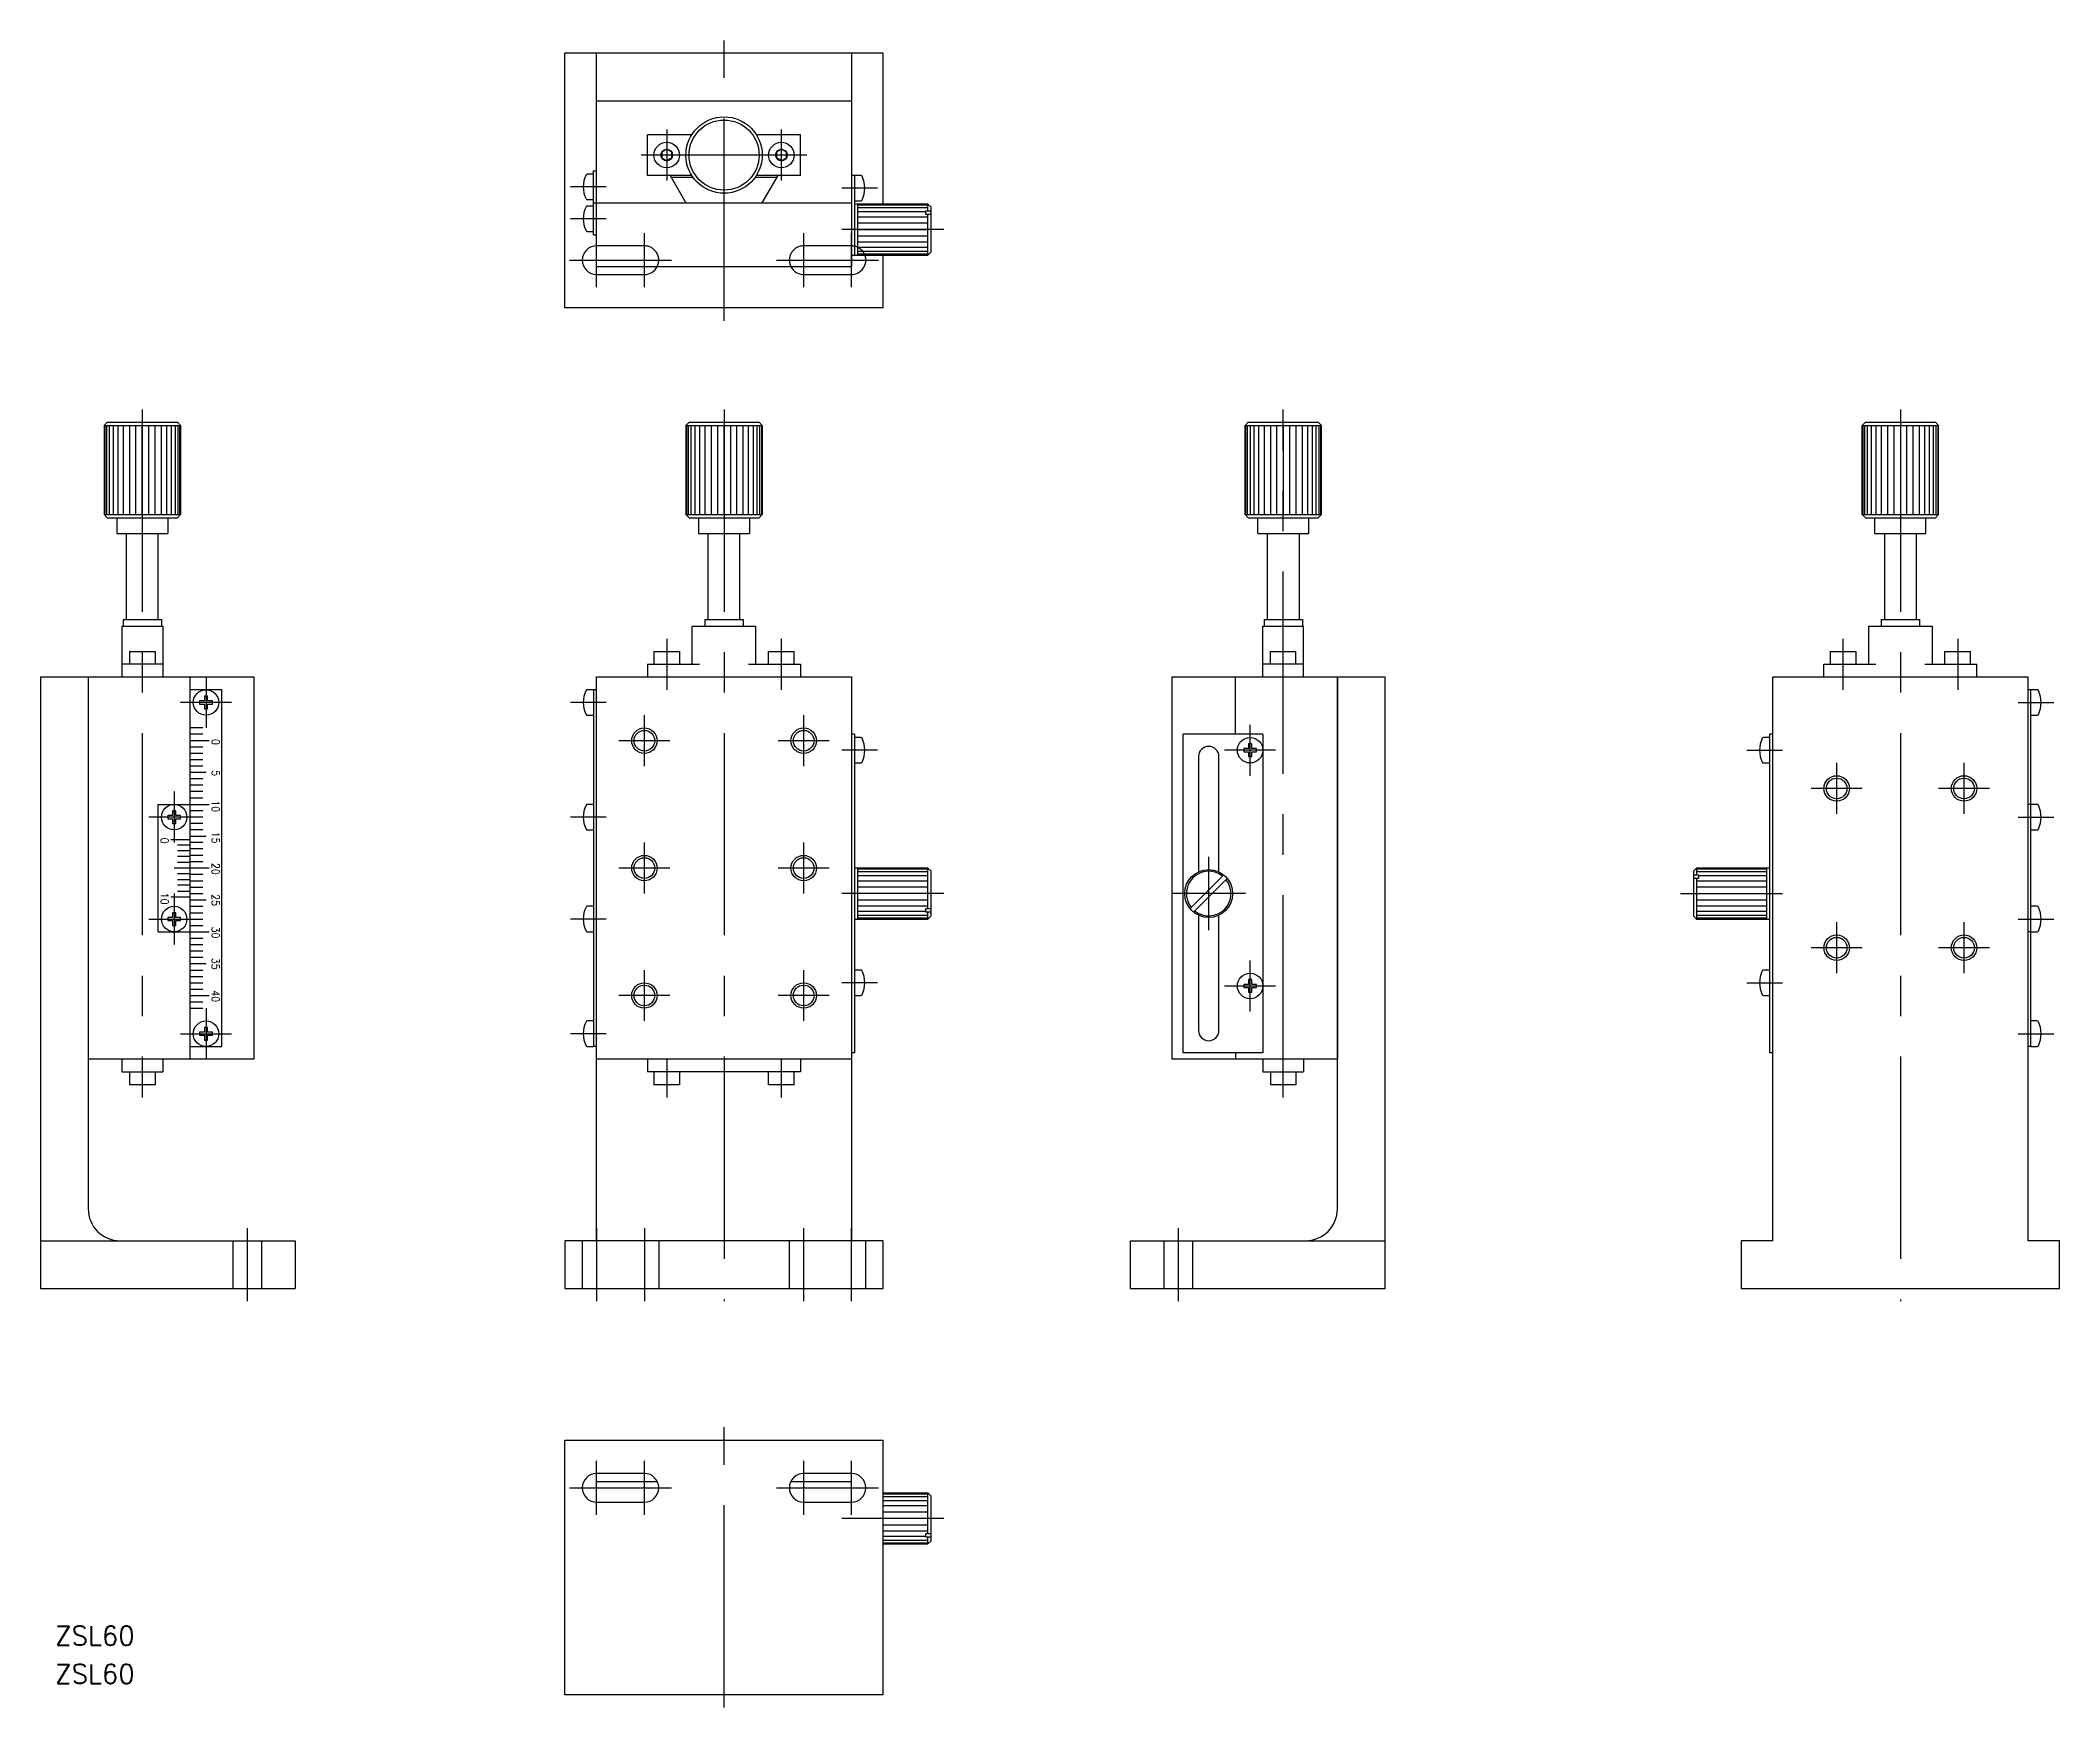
# Model space of a CAD drawing. Extents: x -107 to 210, y -132 to 130.
import ezdxf

# ---------------------------------------------------------------- set-up
doc = ezdxf.new("R2010")
doc.units = 0
doc.linetypes.add('CENTER', pattern=[50.8, 31.75, -6.35, 6.35, -6.35])
doc.linetypes.add('DASHED', pattern=[19.05, 12.7, -6.35])
doc.layers.get('0').update_dxf_attribs({"linetype": 'CONTINUOUS'})
doc.layers.add('CENTER', color=1, linetype='CONTINUOUS')
doc.styles.add('CONVERTER_1', font='txt.shx', dxfattribs={"width": 0.9})
doc.styles.get("Standard").update_dxf_attribs({"font": 'txt.shx', "height": 3, "bigfont": 'bigfont.shx'})

msp = doc.modelspace()

# ---------------------------------------------------------------- linework, layer by layer
at = {"color": 7, "linetype": 'CONTINUOUS'}
for p, q in [((-25, 87.93), (-25, 127.93)), ((-20, 127.93), (-25, 127.93)), ((-20, 94.43), (-20, 127.93)), ((20, 127.93), (-20, 127.93)), ((25, 127.93), (20, 127.93)), ((20, 127.93), (20, 94.43)), ((25, 104.23), (25, 127.93)), ((-20, 120.43), (20, 120.43)), ((-12, 108.73), (-12, 115.13)), ((-5.08, 115.13), (-12, 115.13)), ((12, 115.13), (5.08, 115.13)), ((12, 108.73), (12, 115.13)), ((-9, 112.83), (-9.78, 112.38)), ((-9.78, 112.38), (-9.78, 111.48)), ((-9.78, 111.48), (-9, 111.03)), ((-8.22, 112.38), (-9, 112.83)), ((-8.22, 111.48), (-9, 111.03)), ((-8.22, 111.48), (-8.22, 112.38)), ((9, 112.83), (8.22, 112.38)), ((8.22, 112.38), (8.22, 111.48)), ((9, 111.03), (8.22, 111.48)), ((9.78, 112.38), (9, 112.83)), ((9, 111.03), (9.78, 111.48)), ((9.78, 111.48), (9.78, 112.38)), ((-20.5, 108.93), (-21.49, 108.93)), ((-20.5, 99.43), (-20.5, 109.43)), ((-20.5, 109.43), (-20, 109.43)), ((-20, 109.13), (-20, 109.43)), ((-5.08, 108.73), (-12, 108.73)), ((-8.48, 108.73), (-6, 104.43)), ((-4.87, 108.43), (-8.31, 108.43)), ((8.31, 108.43), (4.87, 108.43)), ((12, 108.73), (5.08, 108.73)), ((6, 104.43), (8.48, 108.73)), ((8.31, 108.43), (8.48, 108.73)), ((20.5, 108.73), (20, 108.73)), ((20.5, 108.73), (20.5, 96.23)), ((21.49, 108.73), (20.5, 108.73)), ((-21.49, 104.93), (-20.5, 104.93)), ((20.5, 104.73), (21.49, 104.73)), ((-20.5, 103.93), (-21.49, 103.93)), ((-20.5, 104.43), (20, 104.43)), ((32, 104.23), (20.5, 104.23)), ((21, 96.23), (21, 104.23)), ((21, 104.09), (32, 104.09)), ((21, 103.69), (32, 103.69)), ((21, 103.06), (31.7, 103.06)), ((21, 102.23), (32, 102.23)), ((32, 104.23), (25, 104.23)), ((25, 104.09), (32, 104.09)), ((25, 103.69), (32, 103.69)), ((25, 103.06), (31.7, 103.06)), ((25, 102.23), (32, 102.23)), ((31.7, 102.59), (31.7, 103.16)), ((31.7, 102.59), (31.7, 103.16)), ((31.7, 103.16), (32.5, 103.16)), ((31.7, 103.16), (32.5, 103.16)), ((32.5, 102.59), (31.7, 102.59)), ((32.5, 102.59), (31.7, 102.59)), ((32, 103.16), (32, 104.23)), ((32, 104.23), (32.5, 103.73)), ((32, 103.16), (32, 104.23)), ((32, 104.23), (32.5, 103.73)), ((32, 96.23), (32, 102.59)), ((32, 96.23), (32, 102.59)), ((32.5, 96.73), (32.5, 103.73)), ((32.5, 96.73), (32.5, 103.73)), ((-21.49, 99.93), (-20.5, 99.93)), ((-20.5, 99.43), (-20, 99.43)), ((21, 101.27), (32, 101.27)), ((21, 100.23), (32, 100.23)), ((32, 99.19), (21, 99.19)), ((25, 101.27), (32, 101.27)), ((32, 99.19), (25, 99.19)), ((20, 96.23), (22.1, 96.23)), ((32, 98.23), (21, 98.23)), ((32, 97.4), (21, 97.4)), ((32, 96.77), (21, 96.77)), ((21, 96.48), (21, 96.23)), ((32, 96.37), (21, 96.37)), ((22.1, 96.23), (32, 96.23)), ((32, 98.23), (25, 98.23)), ((32, 97.4), (25, 97.4)), ((32, 96.77), (25, 96.77)), ((32, 96.37), (25, 96.37)), ((25, 87.93), (25, 96.23)), ((32, 96.23), (25, 96.23)), ((32.5, 96.73), (32, 96.23)), ((32.5, 96.73), (32, 96.23)), ((-20, 94.43), (-10.48, 94.43)), ((-20, 93.18), (-12.5, 93.18)), ((-10.48, 94.43), (0, 94.43)), ((0, 94.43), (10.48, 94.43)), ((10.48, 94.43), (20, 94.43)), ((12.5, 93.18), (20, 93.18)), ((25, 87.93), (-25, 87.93)), ((-97.32, 69.5), (-96.82, 70)), ((-96.82, 70), (-85.82, 70)), ((-85.32, 69.5), (-85.82, 70)), ((-6, 69.5), (-5.5, 70)), ((-5.5, 70), (-2.2, 70)), ((-2.2, 70), (-2, 70)), ((-2, 70), (2, 70)), ((2, 70), (5.5, 70)), ((6, 69.5), (5.5, 70)), ((82.28, 70), (81.78, 69.5)), ((82.28, 70), (93.28, 70)), ((93.28, 70), (93.78, 69.5)), ((179.16, 70), (178.66, 69.5)), ((179.16, 70), (190.16, 70)), ((190.16, 70), (190.66, 69.5)), ((-97.32, 69.5), (-97.32, 55.5)), ((-97.32, 69.5), (-85.32, 69.5)), ((-97.23, 69.5), (-97.23, 55.5)), ((-96.96, 69.5), (-96.96, 55.5)), ((-96.52, 69.5), (-96.52, 55.5)), ((-95.92, 69.5), (-95.92, 55.5)), ((-95.18, 69.5), (-95.18, 55.5)), ((-94.32, 69.5), (-94.32, 55.5)), ((-93.34, 69.5), (-93.34, 55.5)), ((-92.37, 69.5), (-92.37, 55.5)), ((-91.32, 55.5), (-91.32, 69.5)), ((-90.28, 55.5), (-90.28, 69.5)), ((-89.3, 55.5), (-89.3, 69.5)), ((-88.32, 55.5), (-88.32, 69.5)), ((-87.47, 55.5), (-87.47, 69.5)), ((-86.73, 55.5), (-86.73, 69.5)), ((-86.13, 55.5), (-86.13, 69.5)), ((-85.69, 55.5), (-85.69, 69.5)), ((-85.41, 55.5), (-85.41, 69.5)), ((-85.32, 69.5), (-85.32, 55.5)), ((-85.32, 55.5), (-85.32, 69.5)), ((-6, 69.5), (-6, 55.5)), ((-6, 69.5), (-5.91, 69.5)), ((-5.91, 69.5), (-5.91, 55.5)), ((-5.91, 69.5), (-5.64, 69.5)), ((-5.64, 69.5), (-5.64, 55.5)), ((-5.64, 69.5), (-5.2, 69.5)), ((-5.2, 69.5), (-5.2, 55.5)), ((-5.2, 69.5), (-4.6, 69.5)), ((-4.6, 69.5), (-4.6, 55.5)), ((-4.6, 69.5), (-3.86, 69.5)), ((-3.86, 69.5), (-3.86, 55.5)), ((-3.86, 69.5), (-3, 69.5)), ((-3, 69.5), (-3, 55.5)), ((-3, 69.5), (-2.02, 69.5)), ((-2.02, 69.5), (-2.02, 55.5)), ((-2.02, 69.5), (-1.04, 69.5)), ((-1.04, 69.5), (-1.04, 55.5)), ((-1.04, 69.5), (0, 69.5)), ((0, 55.5), (0, 69.5)), ((0, 69.5), (6, 69.5)), ((1.04, 55.5), (1.04, 69.5)), ((2.02, 55.5), (2.02, 69.5)), ((3, 55.5), (3, 69.5)), ((3.86, 55.5), (3.86, 69.5)), ((4.6, 55.5), (4.6, 69.5)), ((5.2, 55.5), (5.2, 69.5)), ((5.64, 55.5), (5.64, 69.5)), ((5.91, 55.5), (5.91, 69.5)), ((6, 69.5), (6, 55.5)), ((6, 55.5), (6, 69.5)), ((81.78, 69.5), (93.78, 69.5)), ((81.78, 55.5), (81.78, 69.5)), ((81.78, 69.5), (81.78, 55.5)), ((81.87, 69.5), (81.87, 55.5)), ((82.14, 69.5), (82.14, 55.5)), ((82.58, 69.5), (82.58, 55.5)), ((83.18, 69.5), (83.18, 55.5)), ((83.92, 69.5), (83.92, 55.5)), ((84.78, 69.5), (84.78, 55.5)), ((85.76, 69.5), (85.76, 55.5)), ((86.73, 69.5), (86.73, 55.5)), ((87.78, 69.5), (87.78, 55.5)), ((88.82, 55.5), (88.82, 69.5)), ((89.8, 55.5), (89.8, 69.5)), ((90.78, 55.5), (90.78, 69.5)), ((91.63, 55.5), (91.63, 69.5)), ((92.37, 55.5), (92.37, 69.5)), ((92.97, 55.5), (92.97, 69.5)), ((93.41, 55.5), (93.41, 69.5)), ((93.69, 55.5), (93.69, 69.5)), ((93.78, 55.5), (93.78, 69.5)), ((178.66, 69.5), (178.66, 55.5)), ((178.66, 55.5), (178.66, 69.5)), ((178.66, 69.5), (190.66, 69.5)), ((178.75, 69.5), (178.75, 55.5)), ((179.02, 69.5), (179.02, 55.5)), ((179.46, 69.5), (179.46, 55.5)), ((180.06, 69.5), (180.06, 55.5)), ((180.8, 69.5), (180.8, 55.5)), ((181.66, 69.5), (181.66, 55.5)), ((182.64, 69.5), (182.64, 55.5)), ((183.62, 69.5), (183.62, 55.5)), ((184.66, 69.5), (184.66, 55.5)), ((185.7, 55.5), (185.7, 69.5)), ((186.68, 55.5), (186.68, 69.5)), ((187.66, 55.5), (187.66, 69.5)), ((188.51, 55.5), (188.51, 69.5)), ((189.25, 55.5), (189.25, 69.5)), ((189.85, 55.5), (189.85, 69.5)), ((190.3, 55.5), (190.3, 69.5)), ((190.57, 55.5), (190.57, 69.5)), ((190.66, 55.5), (190.66, 69.5)), ((-97.32, 55.5), (-85.32, 55.5)), ((-96.82, 55), (-97.32, 55.5)), ((-96.82, 55), (-85.82, 55)), ((-95.32, 55), (-95.32, 52.5)), ((-95.32, 55), (-87.32, 55)), ((-87.32, 55), (-87.32, 52.5)), ((-87.32, 55), (-87.32, 52.5)), ((-85.32, 55.5), (-85.82, 55)), ((-5.5, 55), (-6, 55.5)), ((-6, 55.5), (-5.91, 55.5)), ((-5.91, 55.5), (-5.64, 55.5)), ((-5.64, 55.5), (-5.2, 55.5)), ((-5.5, 55), (5.5, 55)), ((-5.2, 55.5), (-4.6, 55.5)), ((-4.6, 55.5), (-3.86, 55.5)), ((-4, 55), (4, 55)), ((-4, 55), (-4, 52.5)), ((-3.86, 55.5), (-3, 55.5)), ((-3, 55.5), (-2.02, 55.5)), ((-2.02, 55.5), (-1.04, 55.5)), ((-1.04, 55.5), (0, 55.5)), ((0, 55.5), (6, 55.5)), ((4, 55), (4, 52.5)), ((4, 55), (4, 52.5)), ((6, 55.5), (5.5, 55)), ((81.78, 55.5), (93.78, 55.5)), ((82.28, 55), (81.78, 55.5)), ((82.28, 55), (93.28, 55)), ((83.78, 52.5), (83.78, 55)), ((83.78, 52.5), (83.78, 55)), ((91.78, 52.5), (91.78, 55)), ((93.78, 55.5), (93.28, 55)), ((178.66, 55.5), (190.66, 55.5)), ((179.16, 55), (178.66, 55.5)), ((179.16, 55), (190.16, 55)), ((180.66, 52.5), (180.66, 55)), ((180.66, 52.5), (180.66, 55)), ((188.66, 52.5), (188.66, 55)), ((190.66, 55.5), (190.16, 55)), ((-95.32, 52.5), (-87.32, 52.5)), ((-93.82, 39), (-93.82, 52.5)), ((-88.82, 39), (-88.82, 52.5)), ((-88.82, 52.5), (-87.32, 52.5)), ((-4, 52.5), (4, 52.5)), ((-4, 52.5), (-2.5, 52.5)), ((-2.5, 39), (-2.5, 52.5)), ((-2.5, 52.5), (2.5, 52.5)), ((2.5, 39), (2.5, 52.5)), ((2.5, 52.5), (4, 52.5)), ((83.78, 52.5), (91.78, 52.5)), ((85.28, 52.5), (85.28, 39)), ((90.28, 52.5), (90.28, 39)), ((90.28, 52.5), (91.78, 52.5)), ((180.66, 52.5), (188.66, 52.5)), ((182.16, 52.5), (182.16, 39)), ((187.16, 52.5), (187.16, 39)), ((-94.32, 39), (-88.32, 39)), ((-94.32, 39), (-94.32, 38)), ((-88.32, 39), (-88.32, 38)), ((-3, 39), (-3, 38)), ((-3, 39), (-2.5, 39)), ((-2.5, 39), (2.5, 39)), ((2.5, 39), (3, 39)), ((3, 39), (3, 38)), ((84.78, 39), (90.78, 39)), ((84.78, 39), (84.78, 38)), ((90.78, 39), (90.78, 38)), ((181.66, 39), (187.66, 39)), ((181.66, 39), (181.66, 38)), ((187.66, 39), (187.66, 38)), ((-94.52, 38), (-94.52, 30)), ((-94.52, 38), (-88.12, 38)), ((-88.12, 38), (-88.12, 30)), ((-5, 32), (-5, 38)), ((-5, 38), (-3, 38)), ((-3, 38), (-2.5, 38)), ((-3, 38), (-2.5, 38)), ((-2.5, 38), (2.5, 38)), ((-2.5, 38), (2.5, 38)), ((2.5, 38), (3, 38)), ((2.5, 38), (3, 38)), ((2.5, 38), (3, 38)), ((3, 38), (5, 38)), ((5, 32), (5, 38)), ((84.58, 38), (90.98, 38)), ((84.58, 30), (84.58, 38)), ((90.98, 30), (90.98, 38)), ((179.66, 38), (179.66, 32)), ((179.66, 38), (189.66, 38)), ((189.66, 38), (189.66, 32)), ((-88.12, 32), (-94.52, 32)), ((-93.32, 34), (-89.32, 34)), ((-93.32, 34), (-93.32, 32)), ((-89.32, 34), (-89.32, 32)), ((-12, 32), (-3.84, 32)), ((-12, 32), (-12, 30)), ((-11, 34), (-11, 32)), ((-11, 34), (-7, 34)), ((-7, 34), (-7, 32)), ((3.84, 32), (5, 32)), ((5, 32), (7, 32)), ((7, 34), (11, 34)), ((7, 32), (7, 34)), ((7, 32), (12, 32)), ((11, 32), (11, 34)), ((11, 32), (12, 32)), ((12, 32), (12, 30)), ((90.98, 32), (84.58, 32)), ((85.78, 32), (85.78, 34)), ((85.78, 34), (89.78, 34)), ((89.78, 32), (89.78, 34)), ((172.66, 32), (180.82, 32)), ((172.66, 30), (172.66, 32)), ((173.66, 34), (177.66, 34)), ((173.66, 34), (173.66, 32)), ((177.66, 34), (177.66, 32)), ((188.5, 32), (196.66, 32)), ((191.66, 34), (195.66, 34)), ((191.66, 32), (191.66, 34)), ((195.66, 32), (195.66, 34)), ((196.66, 30), (196.66, 32)), ((-107.32, 30), (-107.32, -66)), ((-107.32, 30), (-99.82, 30)), ((-99.82, 30), (-99.82, -53.5)), ((-99.82, 30), (-99.82, -30)), ((-99.82, 30), (-73.82, 30)), ((-83.82, -30), (-83.82, 30)), ((-73.82, 30), (-73.82, -30)), ((-20, -30), (-20, 30)), ((-20, -58.5), (-20, 30)), ((-20, 30), (20, 30)), ((-20, 30), (20, 30)), ((20, 30), (20, -30)), ((20, 30), (20, -58.5)), ((70.28, 30), (70.28, -30)), ((70.28, 30), (96.28, 30)), ((80.28, 21), (80.28, 30)), ((96.28, 30), (96.28, -30)), ((96.28, -53.5), (96.28, 30)), ((96.28, 30), (103.78, 30)), ((103.78, -66), (103.78, 30)), ((164.66, -30), (164.66, 30)), ((164.66, -58.5), (164.66, 30)), ((164.66, 30), (204.66, 30)), ((164.66, 30), (204.66, 30)), ((204.66, 30), (204.66, -30)), ((204.66, 30), (204.66, -58.5)), ((-78.82, 28), (-83.82, 28)), ((-81.57, 26.25), (-82.32, 26.25)), ((-82.32, 26.25), (-82.32, 25.75)), ((-82.32, 25.75), (-81.57, 25.75)), ((-81.07, 27), (-81.57, 27)), ((-81.57, 27), (-81.57, 26.25)), ((-81.57, 25.75), (-81.57, 25)), ((-81.07, 26.25), (-81.07, 27)), ((-80.32, 26.25), (-81.07, 26.25)), ((-81.07, 25), (-81.07, 25.75)), ((-81.07, 25.75), (-80.32, 25.75)), ((-80.32, 25.75), (-80.32, 26.25)), ((-78.82, -28), (-78.82, 28)), ((-20.5, 28), (-21.49, 28)), ((-20.5, 28), (-20.5, -28)), ((-20, 28), (-20.5, 28)), ((205.16, 28), (204.66, 28)), ((205.16, -28), (205.16, 28)), ((206.15, 28), (205.16, 28)), ((-81.57, 25), (-81.07, 25)), ((-21.49, 24), (-20.5, 24)), ((205.16, 24), (206.15, 24)), ((-81.82, 22), (-83.82, 22)), ((-81.82, 21), (-83.82, 21)), ((-80.82, 20), (-83.82, 20)), ((20.5, 21), (20, 21)), ((20.5, 21), (20.5, 0)), ((21.49, 20.5), (20.5, 20.5)), ((72.08, -29), (72.08, 21)), ((84.58, 21), (72.08, 21)), ((82.33, 19.5), (82.33, 18.75)), ((82.83, 19.5), (82.33, 19.5)), ((82.83, 18.75), (82.83, 19.5)), ((84.58, 21), (84.58, -29)), ((164.16, 20.5), (163.17, 20.5)), ((164.16, -29), (164.16, 21)), ((164.66, 21), (164.16, 21)), ((-81.82, 19), (-83.82, 19)), ((-81.82, 18), (-83.82, 18)), ((-81.82, 17), (-83.82, 17)), ((-81.82, 16), (-83.82, 16)), ((20.5, 16.5), (21.49, 16.5)), ((74.48, 17.5), (74.48, -0.6)), ((77.68, -0.6), (77.68, 17.5)), ((81.58, 18.75), (81.58, 18.25)), ((82.33, 18.75), (81.58, 18.75)), ((81.58, 18.25), (82.33, 18.25)), ((82.33, 18.25), (82.33, 17.5)), ((82.33, 17.5), (82.83, 17.5)), ((83.58, 18.75), (82.83, 18.75)), ((82.83, 17.5), (82.83, 18.25)), ((82.83, 18.25), (83.58, 18.25)), ((83.58, 18.25), (83.58, 18.75)), ((163.17, 16.5), (164.16, 16.5)), ((-81.32, 15), (-83.82, 15)), ((-81.82, 14), (-83.82, 14)), ((-81.82, 13), (-83.82, 13)), ((-88.82, 10), (-80.82, 10)), ((-88.82, -10), (-88.82, 10)), ((-81.82, 12), (-83.82, 12)), ((-81.82, 11), (-83.82, 11)), ((-20.5, 10), (-21.49, 10)), ((205.16, 10), (204.66, 10)), ((206.15, 10), (205.16, 10)), ((-86.57, 8.25), (-87.32, 8.25)), ((-87.32, 8.25), (-87.32, 7.75)), ((-87.32, 7.75), (-86.57, 7.75)), ((-86.07, 9), (-86.57, 9)), ((-86.57, 9), (-86.57, 8.25)), ((-86.57, 7.75), (-86.57, 7)), ((-86.57, 7), (-86.07, 7)), ((-86.07, 8.25), (-86.07, 9)), ((-85.32, 8.25), (-86.07, 8.25)), ((-86.07, 7), (-86.07, 7.75)), ((-86.07, 7.75), (-85.32, 7.75)), ((-85.32, 7.75), (-85.32, 8.25)), ((-81.82, 9), (-83.82, 9)), ((-81.82, 8), (-83.82, 8)), ((-81.82, 7), (-83.82, 7)), ((-86.82, 4.5), (-83.82, 4.5)), ((-83.82, 3.6), (-85.82, 3.6)), ((-81.82, 6), (-83.82, 6)), ((-83.82, 5), (-81.32, 5)), ((-81.82, 4), (-83.82, 4)), ((-21.49, 6), (-20.5, 6)), ((205.16, 6), (206.15, 6)), ((-80.82, 0), (-86.32, 0)), ((-83.82, 2.7), (-85.82, 2.7)), ((-83.82, 1.8), (-85.82, 1.8)), ((-83.82, 0.9), (-85.82, 0.9)), ((-81.82, 3), (-83.82, 3)), ((-81.82, 2), (-83.82, 2)), ((-81.82, 1), (-83.82, 1)), ((20.5, 0), (20.5, -29)), ((21, 0), (20.5, 0)), ((21, -8), (21, 0)), ((32, 0), (21, 0)), ((21, 0), (21, -0.25)), ((32, -6.36), (32, 0)), ((32, 0), (32.5, -0.5)), ((152.16, -0.5), (152.66, 0)), ((164.16, 0), (152.66, 0)), ((152.66, 0), (152.66, -1.07)), ((163.66, 0), (163.66, -8)), ((-83.82, -0.9), (-85.82, -0.9)), ((-85.82, -1.8), (-83.82, -1.8)), ((-83.82, -2.7), (-85.82, -2.7)), ((-81.82, -1), (-83.82, -1)), ((-83.82, -2), (-81.82, -2)), ((-83.82, -3), (-81.82, -3)), ((21, -0.14), (32, -0.14)), ((21, -0.54), (32, -0.54)), ((21, -1.17), (32, -1.17)), ((21, -2), (32, -2)), ((21, -2.96), (32, -2.96)), ((32.5, -7.5), (32.5, -0.5)), ((73.15, -6.36), (78.44, -1.07)), ((73.71, -6.93), (79, -1.64)), ((152.16, -0.5), (152.16, -7.5)), ((152.16, -1.07), (152.96, -1.07)), ((152.96, -1.64), (152.16, -1.64)), ((152.66, -0.14), (163.66, -0.14)), ((152.66, -0.54), (163.66, -0.54)), ((152.66, -1.64), (152.66, -8)), ((152.66, -2), (163.66, -2)), ((152.66, -2.96), (163.66, -2.96)), ((152.96, -1.07), (152.96, -1.64)), ((152.96, -1.17), (163.66, -1.17)), ((-86.82, -4.5), (-83.82, -4.5)), ((-85.82, -3.6), (-83.82, -3.6)), ((-83.82, -4), (-81.82, -4)), ((-83.82, -5), (-81.32, -5)), ((-83.82, -6), (-81.82, -6)), ((-20.5, -6), (-21.49, -6)), ((32, -4), (21, -4)), ((32, -5.04), (21, -5.04)), ((32, -6), (21, -6)), ((152.66, -4), (163.66, -4)), ((163.66, -5.04), (152.66, -5.04)), ((163.66, -6), (152.66, -6)), ((206.15, -6), (205.16, -6)), ((-86.57, -7.75), (-87.32, -7.75)), ((-87.32, -7.75), (-87.32, -8.25)), ((-87.32, -8.25), (-86.57, -8.25)), ((-86.57, -7), (-86.57, -7.75)), ((-86.07, -7), (-86.57, -7)), ((-86.57, -8.25), (-86.57, -9)), ((-86.57, -9), (-86.07, -9)), ((-86.07, -7.75), (-86.07, -7)), ((-85.32, -7.75), (-86.07, -7.75)), ((-86.07, -9), (-86.07, -8.25)), ((-86.07, -8.25), (-85.32, -8.25)), ((-85.32, -8.25), (-85.32, -7.75)), ((-83.82, -7), (-81.82, -7)), ((-83.82, -8), (-81.82, -8)), ((-83.82, -9), (-81.82, -9)), ((20.5, -8), (32, -8)), ((31.7, -6.83), (21, -6.83)), ((32, -7.46), (21, -7.46)), ((32, -7.86), (21, -7.86)), ((31.7, -6.36), (32.5, -6.36)), ((31.7, -6.93), (31.7, -6.36)), ((32.5, -6.93), (31.7, -6.93)), ((32, -8), (32, -6.93)), ((32.5, -7.5), (32, -8)), ((74.48, -7.4), (74.48, -25.5)), ((77.68, -25.5), (77.68, -7.4)), ((152.66, -8), (152.16, -7.5)), ((163.66, -6.83), (152.66, -6.83)), ((163.66, -7.46), (152.66, -7.46)), ((163.66, -7.86), (152.66, -7.86)), ((152.66, -8), (164.16, -8)), ((163.66, -8), (163.66, -7.75)), ((-88.82, -10), (-80.82, -10)), ((-83.82, -11), (-81.82, -11)), ((-83.82, -12), (-81.82, -12)), ((-21.49, -10), (-20.5, -10)), ((205.16, -10), (204.66, -10)), ((205.16, -10), (206.15, -10)), ((-83.82, -13), (-81.82, -13)), ((-83.82, -14), (-81.82, -14)), ((-83.82, -15), (-81.32, -15)), ((-83.82, -16), (-81.82, -16)), ((-83.82, -17), (-81.82, -17)), ((-83.82, -18), (-81.82, -18)), ((-83.82, -19), (-81.82, -19)), ((21.49, -16), (20.5, -16)), ((82.33, -18.25), (81.58, -18.25)), ((81.58, -18.25), (81.58, -18.75)), ((81.58, -18.75), (82.33, -18.75)), ((82.83, -17.5), (82.33, -17.5)), ((82.33, -17.5), (82.33, -18.25)), ((82.33, -18.75), (82.33, -19.5)), ((82.83, -18.25), (82.83, -17.5)), ((83.58, -18.25), (82.83, -18.25)), ((82.83, -19.5), (82.83, -18.75)), ((82.83, -18.75), (83.58, -18.75)), ((83.58, -18.75), (83.58, -18.25)), ((164.16, -16), (163.17, -16)), ((-83.82, -20), (-80.82, -20)), ((-83.82, -21), (-81.82, -21)), ((-83.82, -22), (-81.82, -22)), ((20.5, -20), (21.49, -20)), ((82.33, -19.5), (82.83, -19.5)), ((163.17, -20), (164.16, -20)), ((-81.07, -25), (-81.57, -25)), ((-81.57, -25), (-81.57, -25.75)), ((-81.07, -25.75), (-81.07, -25)), ((-20.5, -24), (-21.49, -24)), ((206.15, -24), (205.16, -24)), ((-83.82, -28), (-78.82, -28)), ((-82.32, -25.75), (-82.32, -26.25)), ((-81.57, -25.75), (-82.32, -25.75)), ((-82.32, -26.25), (-81.57, -26.25)), ((-81.57, -26.25), (-81.57, -27)), ((-81.57, -27), (-81.07, -27)), ((-80.32, -25.75), (-81.07, -25.75)), ((-81.07, -27), (-81.07, -26.25)), ((-81.07, -26.25), (-80.32, -26.25)), ((-80.32, -26.25), (-80.32, -25.75)), ((-21.49, -28), (-20.5, -28)), ((-20, -28), (-20.5, -28)), ((205.16, -28), (204.66, -28)), ((205.16, -28), (206.15, -28)), ((-73.82, -30), (-99.82, -30)), ((-94.52, -30), (-94.52, -32)), ((-88.12, -30), (-88.12, -32)), ((20, -30), (-20, -30)), ((-12, -30), (-12, -32)), ((12, -30), (12, -32)), ((20.5, -29), (20, -29)), ((96.28, -30), (70.28, -30)), ((73.58, -30), (70.28, -30)), ((84.58, -29), (72.08, -29)), ((80.28, -29), (80.28, -30)), ((84.58, -30), (84.58, -32)), ((90.98, -30), (90.98, -32)), ((164.66, -29), (164.16, -29)), ((-94.52, -32), (-88.12, -32)), ((-93.32, -32), (-93.32, -34)), ((-89.32, -34), (-93.32, -34)), ((-89.32, -32), (-89.32, -34)), ((12, -32), (-12, -32)), ((-11, -32), (-11, -34)), ((-7, -34), (-11, -34)), ((-7, -32), (-7, -34)), ((7, -34), (7, -32)), ((11, -34), (7, -34)), ((11, -34), (11, -32)), ((12, -32), (11, -32)), ((84.58, -32), (90.98, -32)), ((85.78, -32), (85.78, -34)), ((89.78, -34), (85.78, -34)), ((89.78, -32), (89.78, -34)), ((-107.32, -58.5), (-67.32, -58.5)), ((-67.32, -58.5), (-67.32, -66)), ((-25, -58.5), (-25, -66)), ((25, -58.5), (-25, -58.5)), ((25, -66), (25, -58.5)), ((63.78, -58.5), (103.78, -58.5)), ((63.78, -66), (63.78, -58.5)), ((159.66, -58.5), (159.66, -66)), ((164.66, -58.5), (159.66, -58.5)), ((209.66, -58.5), (204.66, -58.5)), ((209.66, -66), (209.66, -58.5)), ((-107.32, -66), (-67.32, -66)), ((-25, -66), (25, -66)), ((63.78, -66), (103.78, -66)), ((159.66, -66), (209.66, -66)), ((-25, -129.78), (-25, -89.78)), ((-25, -89.78), (25, -89.78)), ((25, -98.08), (25, -89.78)), ((-12.5, -95.03), (-20, -95.03)), ((20, -95.03), (12.5, -95.03)), ((-20, -96.28), (-10.48, -96.28)), ((-20, -99.53), (-20, -96.28)), ((10.48, -96.28), (20, -96.28)), ((20, -99.53), (20, -96.28)), ((25, -98.08), (32, -98.08)), ((25, -98.22), (25, -98.08)), ((25, -98.22), (32, -98.22)), ((25, -98.62), (25, -98.22)), ((32, -104.45), (32, -98.08)), ((32, -98.08), (32.5, -98.58)), ((-20, -99.53), (-12.5, -99.53)), ((12.5, -99.53), (20, -99.53)), ((25, -98.62), (32, -98.62)), ((25, -99.26), (25, -98.62)), ((25, -99.26), (32, -99.26)), ((25, -100.08), (25, -99.26)), ((25, -100.08), (32, -100.08)), ((25, -101.05), (25, -100.08)), ((25, -103.12), (25, -101.05)), ((25, -101.05), (32, -101.05)), ((32.5, -105.58), (32.5, -98.58)), ((32, -102.08), (25, -102.08)), ((32, -103.12), (25, -103.12)), ((25, -104.08), (25, -103.12)), ((32, -104.08), (25, -104.08)), ((25, -104.91), (25, -104.08)), ((31.7, -105.01), (31.7, -104.45)), ((31.7, -104.45), (32.5, -104.45)), ((31.7, -104.91), (25, -104.91)), ((25, -105.55), (25, -104.91)), ((32, -105.55), (25, -105.55)), ((25, -105.95), (25, -105.55)), ((32, -105.95), (25, -105.95)), ((25, -106.08), (25, -105.95)), ((25, -129.78), (25, -106.08)), ((25, -106.08), (32, -106.08)), ((32.5, -105.01), (31.7, -105.01)), ((32, -106.08), (32, -105.01)), ((32.5, -105.58), (32, -106.08)), ((25, -129.78), (-25, -129.78))]:
    msp.add_line(p, q, dxfattribs=at)
at = {"color": 3, "linetype": 'DASHED'}
for p, q in [((-12.5, 97.68), (-20, 97.68)), ((20, 97.68), (12.5, 97.68)), ((-77.07, -66), (-77.07, -58.5)), ((-72.57, -66), (-72.57, -58.5)), ((-22.25, -58.5), (-22.25, -66)), ((-10.25, -58.5), (-10.25, -66)), ((10.25, -66), (10.25, -58.5)), ((22.25, -66), (22.25, -58.5)), ((69.03, -58.5), (69.03, -66)), ((73.53, -58.5), (73.53, -66))]:
    msp.add_line(p, q, dxfattribs=at)
at = {"color": 7, "linetype": 'CONTINUOUS'}
for centre, radius in [((0, 111.93), 6), ((0, 111.93), 5.5), ((-9, 111.93), 2), ((-9, 111.93), 0.9), ((9, 111.93), 2), ((9, 111.93), 0.9), ((-81.32, 26), 2), ((-12.5, 20), 1.62), ((12.5, 20), 1.62), ((82.58, 18.5), 2), ((174.66, 12.5), 1.62), ((194.66, 12.5), 1.62), ((-86.32, 8), 2), ((-12.5, 0), 1.62), ((12.5, 0), 1.62), ((76.08, -4), 3.76), ((-86.32, -8), 2), ((174.66, -12.5), 1.62), ((194.66, -12.5), 1.62), ((-12.5, -20), 1.62), ((12.5, -20), 1.62), ((82.58, -18.5), 2), ((-81.32, -26), 2)]:
    msp.add_circle(centre, radius, dxfattribs=at)
at = {"color": 3, "linetype": 'CONTINUOUS'}
for centre in [(-12.5, 20), (12.5, 20), (174.66, 12.5), (194.66, 12.5), (-12.5, 0), (12.5, 0), (174.66, -12.5), (194.66, -12.5), (-12.5, -20), (12.5, -20)]:
    msp.add_circle(centre, 2, dxfattribs=at)
at = {"color": 7, "linetype": 'CONTINUOUS'}
for centre, radius, start, end in [((-17.75, 106.93), 4.35, 154.3284, 205.6716), ((-21.49, 108.73), 0.2, 90, 154.3284), ((21.49, 108.53), 0.2, 25.6716, 90), ((17.75, 106.73), 4.35, 334.3284, 25.6716), ((-21.49, 105.13), 0.2, 205.6716, 270), ((21.49, 104.93), 0.2, 270, 334.3284), ((-17.75, 101.93), 4.35, 154.3284, 205.6716), ((-21.49, 103.73), 0.2, 90, 154.3284), ((-21.49, 100.13), 0.2, 205.6716, 270), ((-20, 95.43), 2.25, 90, 270), ((20, 95.43), 2.25, 270, 20.8275), ((-12.5, 95.43), 2.25, 270, 333.6122), ((12.5, 95.43), 2.25, 206.3878, 270), ((-17.75, 26), 4.35, 154.3284, 205.6716), ((-21.49, 27.8), 0.2, 90, 154.3284), ((206.15, 27.8), 0.2, 25.6716, 90), ((202.4, 26), 4.35, 334.3284, 25.6716), ((-21.49, 24.2), 0.2, 205.6716, 270), ((206.15, 24.2), 0.2, 270, 334.3284), ((21.49, 20.3), 0.2, 25.6716, 90), ((17.75, 18.5), 4.35, 334.3284, 25.6716), ((76.08, 17.5), 1.6, 0, 180), ((166.91, 18.5), 4.35, 154.3284, 205.6716), ((163.17, 20.3), 0.2, 90, 154.3284), ((21.49, 16.7), 0.2, 270, 334.3284), ((163.17, 16.7), 0.2, 205.6716, 270), ((-17.75, 8), 4.35, 154.3284, 205.6716), ((-21.49, 9.8), 0.2, 90, 154.3284), ((206.15, 9.8), 0.2, 25.6716, 90), ((202.4, 8), 4.35, 334.3284, 25.6716), ((-21.49, 6.2), 0.2, 205.6716, 270), ((206.15, 6.2), 0.2, 270, 334.3284), ((76.08, -4), 3.5, 51.5624, 218.4376), ((76.08, -4), 3.5, 231.5624, 38.4376), ((-17.75, -8), 4.35, 154.3284, 205.6716), ((-21.49, -6.2), 0.2, 90, 154.3284), ((206.15, -6.2), 0.2, 25.6716, 90), ((202.4, -8), 4.35, 334.3284, 25.6716), ((-21.49, -9.8), 0.2, 205.6716, 270), ((206.15, -9.8), 0.2, 270, 334.3284), ((21.49, -16.2), 0.2, 25.6716, 90), ((17.75, -18), 4.35, 334.3284, 25.6716), ((166.91, -18), 4.35, 154.3284, 205.6716), ((163.17, -16.2), 0.2, 90, 154.3284), ((21.49, -19.8), 0.2, 270, 334.3284), ((163.17, -19.8), 0.2, 205.6716, 270), ((-17.75, -26), 4.35, 154.3284, 205.6716), ((-21.49, -24.2), 0.2, 90, 154.3284), ((206.15, -24.2), 0.2, 25.6716, 90), ((202.4, -26), 4.35, 334.3284, 25.6716), ((-21.49, -27.8), 0.2, 205.6716, 270), ((76.08, -25.5), 1.6, 180, 0), ((206.15, -27.8), 0.2, 270, 334.3284), ((-94.82, -53.5), 5, 180, 270), ((91.28, -53.5), 5, 270, 0), ((-20, -97.28), 2.25, 90, 270), ((-12.5, -97.28), 2.25, 270, 90), ((12.5, -97.28), 2.25, 90, 270), ((20, -97.28), 2.25, 270, 90)]:
    msp.add_arc(centre, radius, start, end, dxfattribs=at)
at = {"color": 3, "linetype": 'DASHED'}
for centre, start, end in [((-12.5, 95.43), 333.6122, 90), ((12.5, 95.43), 90, 206.3878), ((20, 95.43), 20.8275, 90)]:
    msp.add_arc(centre, 2.25, start, end, dxfattribs=at)
at = {"layer": 'CENTER', "color": 1, "linetype": 'CENTER'}
for p, q in [((0, 85.93), (0, 129.93)), ((-9, 115.93), (-9, 107.93)), ((9, 107.93), (9, 115.93)), ((13, 111.93), (-13, 111.93)), ((-18.5, 106.93), (-24.1, 106.93)), ((24.1, 106.73), (18.5, 106.73)), ((-18.5, 101.93), (-24.1, 101.93)), ((-20, 91.18), (-20, 99.68)), ((-12.5, 91.18), (-12.5, 99.68)), ((12.5, 91.18), (12.5, 99.68)), ((34.5, 100.23), (18.5, 100.23)), ((20, 91.18), (20, 99.68)), ((-24.25, 95.43), (-8.25, 95.43)), ((8.25, 95.43), (24.25, 95.43)), ((-91.32, 72), (-91.32, -36)), ((0, 72), (0, -68)), ((87.78, -36), (87.78, 72)), ((184.66, 72), (184.66, -68)), ((-9, 36), (-9, 28)), ((9, 28), (9, 36)), ((175.66, 28), (175.66, 36)), ((193.66, 36), (193.66, 28)), ((-81.32, 30), (-81.32, 22)), ((-77.32, 26), (-85.32, 26)), ((-18.5, 26), (-24.1, 26)), ((203.16, 26), (208.76, 26)), ((-12.5, 16), (-12.5, 24)), ((12.5, 16), (12.5, 24)), ((82.58, 14.5), (82.58, 22.5)), ((-8.5, 20), (-16.5, 20)), ((16.5, 20), (8.5, 20)), ((24.1, 18.5), (18.5, 18.5)), ((86.58, 18.5), (78.58, 18.5)), ((160.56, 18.5), (166.16, 18.5)), ((174.66, 8.5), (174.66, 16.5)), ((194.66, 8.5), (194.66, 16.5)), ((-86.32, 12), (-86.32, 4)), ((178.66, 12.5), (170.66, 12.5)), ((198.66, 12.5), (190.66, 12.5)), ((-82.32, 8), (-90.32, 8)), ((-18.5, 8), (-24.1, 8)), ((203.16, 8), (208.76, 8)), ((-12.5, -4), (-12.5, 4)), ((12.5, -4), (12.5, 4)), ((-8.5, 0), (-16.5, 0)), ((16.5, 0), (8.5, 0)), ((76.08, -9.76), (76.08, 1.76)), ((-86.32, -4), (-86.32, -12)), ((34.5, -4), (18.5, -4)), ((81.84, -4), (70.31, -4)), ((150.16, -4), (166.16, -4)), ((-90.32, -8), (-82.32, -8)), ((-18.5, -8), (-24.1, -8)), ((174.66, -16.5), (174.66, -8.5)), ((194.66, -16.5), (194.66, -8.5)), ((203.16, -8), (208.76, -8)), ((178.66, -12.5), (170.66, -12.5)), ((198.66, -12.5), (190.66, -12.5)), ((82.58, -22.5), (82.58, -14.5)), ((-12.5, -24), (-12.5, -16)), ((12.5, -24), (12.5, -16)), ((24.1, -18), (18.5, -18)), ((78.58, -18.5), (86.58, -18.5)), ((160.56, -18), (166.16, -18)), ((-81.32, -22), (-81.32, -30)), ((-8.5, -20), (-16.5, -20)), ((16.5, -20), (8.5, -20)), ((-85.32, -26), (-77.32, -26)), ((-18.5, -26), (-24.1, -26)), ((203.16, -26), (208.76, -26)), ((-9, -30), (-9, -36)), ((9, -36), (9, -30)), ((-74.82, -68), (-74.82, -56.5)), ((-20, -56.5), (-20, -68)), ((-12.5, -56.5), (-12.5, -68)), ((12.5, -68), (12.5, -56.5)), ((20, -68), (20, -56.5)), ((71.28, -56.5), (71.28, -68)), ((0, -131.78), (0, -87.78)), ((-20, -101.53), (-20, -93.03)), ((-12.5, -101.53), (-12.5, -93.03)), ((12.5, -101.53), (12.5, -93.03)), ((20, -101.53), (20, -93.03)), ((-24.25, -97.28), (-8.25, -97.28)), ((8.25, -97.28), (24.25, -97.28)), ((34.5, -102.08), (18.5, -102.08))]:
    msp.add_line(p, q, dxfattribs=at)

# ---------------------------------------------------------------- texts
at = {"color": 7, "linetype": 'CONTINUOUS', "style": 'CONVERTER_1', "width": 0.9}
for s, p in [('0', (-80.42, 20.27)), ('5', (-80.42, 15.36)), ('10', (-80.42, 10.63)), ('0', (-88.42, 4.77)), ('15', (-80.42, 5.72)), ('20', (-80.42, 0.81)), ('10', (-88.42, -3.87)), ('25', (-80.42, -4.1)), ('30', (-80.42, -9.19)), ('35', (-80.42, -14.1)), ('40', (-80.42, -19.19))]:
    msp.add_text(s, height=1.2, rotation=270, dxfattribs=at).set_placement(p)
at = {"color": 7, "linetype": 'CONTINUOUS'}
for p in [(-105, -122), (-105, -128)]:
    msp.add_text('ZSL60', height=3, dxfattribs=at).set_placement(p)

doc.saveas('drawing.dxf')
